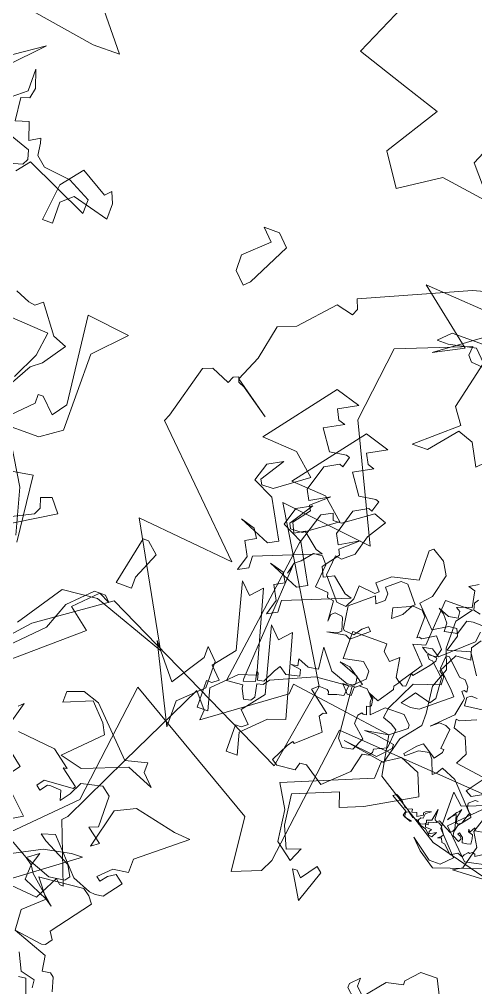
# Model space of a CAD drawing. Header units: metres. Extents: x -71 to 881, y -503 to 661.
# Drawn here: x 143.087 to 144.732, y 173.026 to 176.517 of the extents above; entities that cross this region are included whole.
import ezdxf

# ---------------------------------------------------------------- set-up
doc = ezdxf.new("R2010")
doc.units = ezdxf.units.M
doc.layers.add('ARBRE', color=100, linetype='Continuous', lineweight=13, true_color=0x00ff3f)

# ---------------------------------------------------------------- blocks, each defined once
blk = doc.blocks.new('WMF2', base_point=(0, 0.01))
at = {"color": 251, "lineweight": 0, "true_color": 0x636466}
for points in [[(147.09, -220.14), (149.19, -220.32), (149.69, -220.93), (149.6, -221.91), (157.24, -218.9), (158.3, -210.64), (152.62, -198.66), (162.76, -199.86), (152.65, -183.05), (154.26, -173.69), (175.85, -184.22), (183.13, -179.1), (188.97, -172.64)], [(103.98, -8.76), (99.27, -8.35), (97.95, -10.89), (97.46, -10.41), (97.02, -10.37), (99.54, -16.88), (99.06, -17.38), (95.41, -24.9), (90.83, -34.32), (89.42, -32.65), (89.51, -31.56), (81.64, -37.29), (81.55, -38.39), (70.38, -36.78), (69.61, -32.48), (62.22, -27.79), (49.27, -24.43)], [(100.3, -13.3), (97.37, -13.9), (96.16, -13.9), (102.61, -9.16), (103.21, -9.75), (114.9, -5.14), (116, -5.14), (100.3, -13.3), (100.3, -13.3)], [(162.25, -221.47), (162.55, -220.76), (164.41, -221.19), (167.6, -217.66), (169.53, -216.89), (170.28, -213.15), (171.44, -210.43), (167.5, -207.63), (170.63, -209.8), (171.33, -210.11), (171.53, -210.62), (172.06, -210.42), (172.36, -209.7), (174.37, -210.56), (175.39, -210.16), (176.98, -204.42), (177.29, -203.7), (165.65, -192.21), (176.34, -193.26), (169.52, -180.97), (177.55, -183.87), (181.35, -183.49), (184.59, -178.67)], [(122.91, -48.29), (114.53, -49.68), (113.77, -42.55)], [(107.21, -10.78), (98.49, -19.49), (96.74, -32.59), (81.64, -23.67), (81.04, -17.76), (78.09, -18.94), (77.45, -20.28), (75.41, -35.48), (59.11, -34.32)], [(58.51, -202.62), (66.66, -192.17), (70.16, -201.76), (80.62, -185.19), (89.7, -182.43), (90.01, -206.45), (97.85, -210.62), (106.23, -212.96), (97.57, -221.28), (108.11, -219.06), (114.95, -222), (119.42, -221.88), (119.84, -230.55), (121.43, -231.58), (122.86, -232.19), (129.04, -230.77), (131.8, -232.03), (142.53, -219.05), (147.98, -228.38), (151.61, -227.39), (162.65, -222.48), (162.25, -221.47), (162.25, -221.47)], [(95.41, -24.9), (93.1, -25.5), (93.1, -24.4), (91.88, -23.19), (94.81, -24.4), (99.43, -22.59), (101.87, -23.19), (98.33, -26.72), (98.94, -27.82), (100.65, -29.64), (103.57, -28.43), (103.57, -29.64), (101.87, -30.26), (100.05, -29.64), (95.41, -24.9), (95.41, -24.9)], [(57.77, -28.84), (58.63, -30.3), (56.93, -35.37), (57.37, -30.33), (54.22, -29.5), (53.25, -31.47), (53.04, -32.3), (51.55, -33.16), (53.17, -30.11), (53.78, -27.79), (53.47, -27.25), (51.12, -26.63), (45.81, -30.31), (45.66, -26.44), (59.37, -25.77), (58.42, -26.33), (57.77, -28.84), (57.77, -28.84)], [(56.99, -28.28), (57.65, -27.88), (57.72, -28.12), (58.03, -28.17), (58.25, -27.98), (58.41, -28.05), (58.73, -27.66), (58.86, -27.41), (59.43, -27.6), (60.1, -27.17), (61.07, -28.04), (61.37, -28.09), (61.58, -28.52), (61.97, -28.4), (61.62, -28.65), (61.49, -28.9), (62.03, -29.74), (62.37, -29.92), (63.43, -29.61), (63.34, -29.34), (63.61, -29.26), (63.52, -29), (62.86, -28.99), (63.01, -28.72), (62.94, -28.47), (62.26, -28.88), (62.57, -28.28), (62.89, -28.34), (63.48, -28.85), (64.34, -29.1), (64.6, -29.45), (65.11, -29.53), (65.65, -29.92), (65.93, -29.83), (66.02, -29.66), (65.89, -29.26), (65.11, -29.09), (65.26, -29.04), (66.15, -29.41), (66.02, -29.89), (67.84, -30.97), (67.51, -31.22), (66.81, -30.85), (66.26, -30.24), (65.89, -30.14), (65.56, -30.31), (65.43, -30.34), (65.4, -29.99), (64.88, -30.15), (64.76, -29.76), (64.15, -30.11), (64.22, -30.34), (64, -30.58), (63.48, -30.72), (64.02, -30.36), (64.06, -29.83), (64.32, -29.76), (64.47, -29.5), (64.37, -29.25), (64.12, -29.12), (63.68, -29.31), (63.59, -29.47), (63.68, -29.74), (63.15, -29.91), (62.91, -31.2), (62.89, -30.2), (62.83, -30.07), (62.59, -29.93), (62.37, -30.14), (60.91, -29.37), (60.7, -29.58), (60.56, -29.85), (60.92, -31.25), (60.95, -31.35), (61.49, -30.77), (61.62, -30.52), (60.95, -31.58), (60.73, -31.77), (60.58, -32.05), (60.79, -31.06), (60.63, -30.55), (60.45, -30.45), (60.1, -30.71), (59.75, -31.73), (59.62, -31.98), (59.42, -31.56), (60.41, -30.31), (60.57, -29.63), (60.56, -29.41), (60.48, -29.15), (59.78, -28.78), (59.61, -29.12), (59.81, -29.35), (60.09, -29.48), (59.99, -29.66), (59.52, -29.31), (59.36, -28.78), (58.88, -28.85), (58.48, -28.96), (58.53, -29.53), (58.63, -29.93), (59.11, -30.07), (59.2, -30.34), (58.98, -30.11), (58.66, -30.69), (58.5, -30.4), (57.42, -30.59)], [(85.82, -32.33), (85.2, -32.33), (84.59, -32.83), (85.82, -34.04), (83.99, -36.36), (85.82, -43.43), (84.59, -42.2), (83.5, -43.43), (81.06, -34.64), (82.88, -34.04), (85.2, -31.73), (84.59, -29.42), (85.82, -29.42), (85.82, -32.33), (85.82, -32.33)], [(90.23, -35.66), (89.63, -35.66), (89.02, -36.14), (90.23, -37.37), (88.4, -39.67), (90.23, -46.74), (89.02, -45.52), (87.92, -46.74), (85.48, -37.97), (87.31, -37.37), (89.63, -35.05), (89.02, -32.72), (90.23, -32.72), (90.23, -35.66), (90.23, -35.66)], [(70.82, -34.21), (69.59, -35.56), (69.59, -35.99), (71.7, -36.34), (72.94, -36.34), (70.38, -36.78), (68.72, -38.1), (68.72, -38.45), (69.59, -39.32), (71.7, -39.32), (72.94, -38.1), (73.38, -39.32), (73.38, -39.76), (74.16, -40.55), (75.04, -40.55), (75.48, -40.2), (75.48, -39.32), (75.92, -39.32), (76.72, -40.2), (75.92, -40.2), (74.6, -41.44), (74.6, -42.32), (75.48, -43.11), (77.6, -42.67), (77.6, -45.66), (73.81, -45.66), (73.81, -44.79), (72.94, -44), (72.05, -44.79), (71.7, -42.67), (71.26, -42.32), (69.59, -44.79), (71.26, -46.54), (69.94, -46.89), (69.59, -52), (66.59, -52), (67.83, -50.32), (67.83, -47.34), (67.04, -45.22), (67.83, -43.11), (67.48, -40.2), (67.48, -38.89), (69.16, -36.78), (69.94, -33.86), (74.6, -34.65), (70.82, -34.21), (70.82, -34.21)], [(120.42, -66.45), (119.65, -67.04), (117.45, -64.06), (115.93, -63.49), (117.61, -61.04), (118.69, -60.22), (120.94, -56.22)], [(117.85, -52.09), (115.45, -48.04), (114.13, -43.19)], [(119.88, -58.72), (118.5, -61.58), (118.12, -64.16), (123.08, -64.47)], [(122.69, -67.2), (121.11, -66.56), (120.42, -66.45), (120.42, -66.45)], [(122.64, -46.8), (119.8, -44.2), (117.78, -43.62), (113.05, -45.94), (112.69, -46.71), (113.05, -47.75), (111.9, -48.16), (110.76, -46.76), (118.41, -42.1), (119.56, -39.88), (119.15, -38.74), (116.82, -39.05), (116.04, -38.68), (117.45, -37.54), (121.56, -40.46), (122.95, -46.17), (122.64, -46.8), (122.64, -46.8)], [(99.65, -46.23), (100.87, -43.31), (100.87, -42.08), (102.57, -42.08), (101.47, -47.33), (100.87, -47.33), (99.65, -46.23), (99.65, -46.23)], [(82.59, -63.67), (82.02, -62.61), (81.29, -62.4), (83.29, -61.31), (81.8, -59.17), (80.03, -59.45), (79.63, -59.31), (79.98, -58.16), (80.39, -58.29), (81.86, -57.49), (82.69, -54.71), (82.12, -53.66), (80.09, -54.82), (81.89, -53.24), (81.61, -52.7), (82.93, -50.96), (82.44, -49.93), (81.38, -50.49), (79.67, -49.09), (78.94, -48.87), (85.72, -46.19), (85.64, -44.92), (86.71, -44.35), (86.21, -45.98), (87.01, -47.47), (85.95, -48.04), (86.55, -49.02), (88.1, -49.47), (84.71, -48.03), (83.64, -48.6), (85.9, -52.66), (88.14, -53.77), (87.55, -55.72), (85.96, -56.58), (87.61, -54.06), (87.34, -53.53), (86.07, -53.59), (82.77, -55.98), (85.1, -58.01), (88.93, -58.28), (83.26, -65.56), (80.58, -64.76), (82.59, -63.67), (82.59, -63.67)], [(87.01, -67), (86.45, -65.93), (85.72, -65.71), (87.73, -64.61), (86.24, -62.48), (84.47, -62.76), (84.07, -62.63), (84.4, -61.49), (84.81, -61.62), (86.3, -60.82), (87.13, -58.03), (86.56, -56.98), (84.52, -58.13), (86.33, -56.54), (86.04, -56.01), (87.37, -54.28), (86.87, -53.24), (85.82, -53.82), (84.11, -52.42), (83.35, -52.19), (90.12, -49.5), (90.07, -48.23), (91.12, -47.66), (90.64, -49.3), (91.42, -50.77), (90.37, -51.37), (90.96, -52.33), (92.52, -52.8), (89.13, -51.34), (88.07, -51.91), (90.31, -55.97), (92.58, -57.08), (91.99, -59.05), (90.39, -59.91), (92.05, -57.37), (91.75, -56.85), (90.49, -56.9), (87.19, -59.31), (89.51, -61.33), (93.35, -61.59), (87.7, -68.89), (85.01, -68.09), (87.01, -67), (87.01, -67)], [(113.17, -63.62), (113.17, -55.18), (115.36, -53.65), (120.07, -53.65), (116.91, -56.82), (116.91, -57.81), (116.37, -57.81), (114.82, -56.28), (113.72, -57.81), (114.82, -67.35), (110.12, -66.81), (113.17, -63.62), (113.17, -63.62)], [(74.34, -79.76), (79.68, -75.87), (76.6, -77.49), (82.66, -82.33), (73, -81.67)], [(94.84, -108.74), (97.41, -102.93), (91.6, -101), (87.74, -99.72), (91.28, -94.1), (89.03, -90.71), (84.85, -93.45), (79.38, -92.64), (82.27, -96.02), (80.34, -100.54)], [(97.72, -81.01), (100.04, -76.4), (100.64, -75.79), (101.87, -77), (101.87, -78.71), (99.41, -81.01), (100.64, -82.24), (98.93, -82.24), (97.72, -81.01), (97.72, -81.01)], [(122.21, -79.14), (120.38, -81.45), (117.46, -79.74), (116.86, -80.36), (116.37, -79.14), (116.37, -77.44), (120.38, -78.53), (121.59, -77.44), (121.59, -75.13), (122.69, -75.13), (122.21, -79.14), (122.21, -79.14)], [(128.85, -82.3), (126.54, -81.5), (126.24, -80.52), (126.57, -79.87), (128, -79.47)], [(127.04, -78.97), (125.91, -80.36), (118.92, -77.16), (118.88, -78.69), (121.4, -80.01), (124.34, -80.36), (125.43, -81.26), (125.58, -82.58), (125.74, -83.07), (126.83, -82.4), (127.49, -84.3), (128.86, -83.86), (129.13, -86.37), (128.24, -86.66), (128, -87.76), (128.66, -89.67), (128.66, -87.28), (130.11, -86.07)], [(131.77, -88.88), (128.43, -92.34), (131.45, -90.3)], [(140.71, -109.09), (134.81, -113.75), (135.25, -114.99), (134.37, -115.87), (134.37, -114.12), (133.14, -112.88), (134.02, -111.98), (133.14, -111.2), (131.46, -111.2), (135.25, -111.63), (136.12, -110.76), (132.71, -107.41), (130.14, -106.98), (130.14, -104.87), (131.46, -103.54), (130.59, -106.54), (131.03, -106.98), (132.27, -106.54), (134.81, -103.19), (131.92, -101.88), (128.03, -102.76), (120.98, -94.11), (123.89, -94.11), (132.71, -95.54)], [(187.38, -173.37), (181.55, -179.23), (180.45, -182.15), (178.13, -184.47), (176.91, -184.47), (176.31, -183.86), (177.52, -184.47), (179.84, -182.15), (177.52, -180.32), (185.07, -173.85)], [(181.55, -170.45), (181.05, -170.95), (182.15, -166.93), (179.21, -164.61), (181.05, -162.17)], [(170.39, -141.96), (171.14, -144.02), (171.94, -143.9)], [(172.74, -146.37), (171.85, -144.55), (170.26, -144.14), (170.19, -143.29)], [(168.09, -143.61), (168.48, -145.07), (168.92, -145.41), (169.79, -145.28), (170.04, -146.94), (173.91, -148.36), (170.8, -147.91), (170.41, -148.01), (169.9, -148.71), (170.41, -149.48), (167.33, -153.6), (167.88, -154.33), (168.63, -154.89), (173.09, -154.46), (173.45, -154.42), (171.93, -152.49), (171.21, -151.97), (174.13, -154.55), (174.64, -155.32), (175.4, -155.88), (172.47, -154.78), (170.8, -155.02), (170.42, -155.53), (171.04, -156.68), (174.04, -158.22), (174.74, -158.74), (173.33, -159.18), (169.98, -155.59), (167.94, -154.77), (167.31, -154.68), (166.44, -154.8), (165.01, -156.7), (165.95, -157.41), (166.73, -156.9), (167.3, -156.16), (167.79, -156.52), (166.47, -157.79), (164.8, -158.03), (164.79, -159.51), (159.94, -163.43), (161.71, -163.57), (166.28, -164.6), (168.39, -163.57), (169.49, -159.28), (168.67, -159.85), (170.32, -161.09), (169.36, -161.46), (169.4, -164.84), (170.39, -165.59), (172.66, -165.09), (173.31, -163.69), (174.06, -162.7), (174.38, -163.72), (175.5, -163.78), (175.85, -163.73), (176.42, -162.98), (176.92, -163.36), (176.35, -164.1), (173.23, -164.33), (173.04, -164.58), (174.93, -166.01), (174.5, -166.07), (176.45, -167.55), (180.59, -167.98)], [(179.13, -161.78), (177.11, -159.84), (179.39, -158.51)], [(177.45, -157.05), (175.4, -155.88), (174.19, -156.77), (174.64, -155.32), (174.73, -153.72), (171.93, -152.49), (174.04, -150.58), (173.91, -148.36)], [(138.25, -153.67), (139.17, -154.51), (139.17, -154.97), (138.25, -155.89), (138.25, -154.97), (137.42, -154.14), (135.57, -156.36), (133.8, -156.73), (133.8, -157.19), (132.52, -158.58), (130.73, -158.58), (129.81, -156.73)], [(147.09, -161.3), (148.81, -164.22), (148.31, -164.22), (147.7, -163.6), (146.47, -165.31), (145.88, -164.82), (147.09, -161.3), (147.09, -161.3)], [(135.09, -169.28), (136.91, -170.51), (138.01, -171.61), (135.68, -169.9), (134.47, -169.9), (133.38, -170.99), (135.68, -173.42), (135.68, -177.45), (134.47, -176.35), (131.54, -177.45), (135.09, -173.91), (132.16, -170.99), (126.32, -172.2), (124, -172.2), (125.23, -170.51), (126.32, -169.28), (125.71, -165.75), (128.13, -171.61), (135.09, -169.28), (135.09, -169.28)], [(138.94, -175.74), (144.01, -172.85), (146.39, -171.88), (146.93, -173.42), (151.56, -171.55), (151.13, -168.2), (150.13, -165.91), (148.68, -166.49), (149.35, -164.92), (151.24, -166.38), (151.67, -169.75), (153.13, -172.22), (143.98, -176.02), (143.88, -177.83), (142.05, -179.02), (139.92, -178.12), (138.94, -175.74), (138.94, -175.74)], [(132.94, -177.4), (133.27, -177.39), (133.89, -176.89), (133.76, -176.39), (133.25, -175.78), (136.03, -178.75), (137.63, -179.42), (138.03, -178.75), (138.43, -178.41), (139, -179.91), (139.48, -180.48), (140.6, -180.25), (141.77, -179.29), (141.95, -179.48), (140.94, -180.66), (140.37, -181.13), (138.81, -180.09), (138.2, -180.94), (138.17, -181.3), (138.5, -181.3), (138.3, -183.46), (138.84, -183.71), (139.55, -183.74), (140.34, -183.1), (138.33, -185.08), (138.01, -186.66), (137.96, -187.04), (138.47, -187.64), (138.27, -187.81), (137.93, -187.74), (138.03, -188.28), (138.55, -188.89), (139.2, -188.95), (140.91, -190.59), (141.25, -190.57), (141.38, -189.16), (139.54, -187.38), (139.07, -186.81), (142.01, -184.38), (142.93, -184.24), (144.01, -184.38), (142.96, -185.86), (141.2, -185.39), (140.77, -186.02), (140.94, -188.21), (142.43, -189.6), (142.8, -189.62), (143.13, -190.05), (142.18, -190.14), (141.95, -191.03), (142.93, -192.19), (144.24, -191.39), (144.58, -191.45), (144.78, -191.29), (144.74, -193.64), (145.22, -194.21), (146.33, -194.31), (146.97, -193.1), (147.96, -192.3), (148.2, -193.41), (146.53, -194.15), (146.12, -194.49), (147.57, -196.24), (148.3, -196.27), (149.64, -195.16), (149.18, -194.59), (149.23, -193.84), (150.01, -193.2), (150.32, -193.98), (152.67, -192.02), (152.33, -189.62), (152.2, -189.45), (151.09, -189.35), (150.48, -190.21), (149.91, -190.68), (149.57, -190.27), (151.32, -188.81), (151.86, -189.06), (153.85, -188.7), (152.77, -188.98), (152.4, -189.29), (152.8, -190.62), (152.94, -190.78), (153.69, -190.85), (154.05, -190.54), (154.11, -189.8), (154.29, -191.99), (154.99, -192.09), (155.13, -192.59), (156.55, -192.72), (156.32, -195.25), (156.96, -196.02), (157.91, -195.93), (158.87, -194.78), (159.49, -194.28), (159.79, -193.07), (159.51, -193.9), (160.36, -181.18), (160.3, -180.89), (159.09, -181.29), (159.32, -182.35), (159.11, -182.21), (158.95, -181.51), (158.27, -181.62), (157.59, -183.02), (157.18, -183.64), (156.35, -183.07), (154.92, -183.39), (155.08, -184.08), (156.2, -184.24), (155.47, -184.34), (155.62, -185.07), (154.42, -184.57), (153.35, -184.75), (153.51, -186.38), (153.6, -187.08), (151.95, -185.01), (149.99, -184.32), (149.29, -184.43), (149.15, -184.65), (149.29, -185.38), (151.47, -186.21), (150.33, -186.08), (148.46, -184.81), (149.07, -184.27), (149.41, -184.25), (148.91, -178.66), (148.24, -177.88), (147.12, -178.09), (146.52, -179.46), (147.86, -180.69), (147.82, -181.61), (147.53, -182), (147.35, -181.89), (146.99, -181.96), (147.31, -182.82), (146.97, -182.85), (146.83, -183.07), (146.96, -183.8), (147.57, -184.22), (146.37, -183.73), (145.25, -185.38), (145.32, -185.75), (144.9, -186.35), (144.5, -186.09), (144.14, -186.16), (144.04, -187.62), (143.83, -187.48), (142.52, -189.03), (142.08, -189.67), (142.11, -190.02), (143.28, -190.18), (143.89, -190.6), (142.85, -190.79), (141.99, -190.19), (138.87, -193), (138.74, -194.12)], [(138.82, -194.82), (139.8, -194.84), (140.46, -194.71), (140.93, -193.17), (142.31, -192.91), (142.34, -193.82), (143.01, -194.6), (143.63, -195.01), (142.43, -194.52), (141.41, -194.72), (141.51, -195.42), (141.95, -195.71), (141.09, -196.03), (140.4, -196.21), (140.74, -197.98), (141.5, -198.18), (140.55, -198.74)], [(140.05, -197.19), (140.36, -196.75), (140.18, -196.05), (139.41, -195.86)], [(138.34, -193.29), (139.06, -192.24), (138.68, -191.03), (140.3, -190.91), (141.35, -188.87), (140.74, -188.44), (140.72, -187.54), (143.51, -186.63), (145.06, -183.4), (145.23, -182.31), (144.26, -181.94), (143.6, -181.51), (143.77, -179.46), (145.1, -178.82), (145.07, -178.48), (145.34, -178.09), (146.02, -177.93), (146.55, -175.84), (149.03, -173.49), (151.13, -174.93), (151.83, -174.83), (152.07, -174.01), (154.04, -173.82), (154.65, -174.25), (153.72, -176.12), (153.29, -176.72), (153.08, -176.57), (150.75, -178.69), (151.6, -180.16), (151.31, -180.6), (150.94, -180.67), (153.31, -182.54), (152.7, -183.08), (151.76, -183.04), (151.56, -182.89), (151.5, -182.59), (150.64, -182.91), (149.91, -183.05), (149.78, -184.18), (153.37, -183.87), (157.76, -181.91), (158.22, -181.26), (158.87, -181.13), (158.61, -179.74), (158.9, -179.3), (159.63, -179.15), (160.17, -180.16), (160.23, -180.53), (161.97, -180.37), (159.66, -196.47), (158.58, -199.98), (157.43, -200.58), (157.16, -199.85), (156.26, -199.9), (153.31, -201.99), (151.94, -201.5), (153.21, -199.48), (153.79, -197.33), (154.96, -196.37), (155.66, -196.47), (155.88, -194.31), (153.91, -191.96), (152.87, -191.86), (152.36, -192.9), (152.27, -194.36), (150.48, -194.18), (150.11, -194.49), (150.75, -195.26), (149.38, -196.4), (146.61, -197.04), (146.66, -200.28), (146.27, -200.62), (144.88, -199.79), (144.11, -198.43), (144.72, -195.93), (145.72, -194.82), (143.6, -192.6), (142.05, -193.54), (141.19, -193.65), (140.84, -192.91), (141.38, -191.16), (138.98, -191.83), (137.57, -189.7)], [(136.69, -187.48), (137.39, -187.51), (137.76, -187.2), (137.7, -186.3), (135.35, -186.6)], [(135.98, -185.39), (137.66, -184.67), (138.03, -184.72), (137.93, -183.77), (136.52, -183.3), (135.82, -181.61), (136.44, -180.4), (133.42, -179.96)], [(133.25, -179.75), (134.5, -178.03), (133.81, -177.64), (130.21, -179.65)], [(167.3, -178.31), (164.99, -181.83), (164.99, -183.07), (163.76, -181.83), (163.76, -178.92), (166.2, -176.6), (166.2, -173.68), (170.22, -181.83), (167.3, -178.31), (167.3, -178.31)], [(147.98, -213.1), (150.4, -210.17), (152.11, -210.17), (147.98, -213.72), (149.19, -215.41), (147.98, -220.65), (149.19, -221.87), (152.11, -221.27), (153.32, -221.27), (152.11, -222.48), (145.66, -222.48), (143.95, -223.57), (142.74, -223.57), (143.95, -222.48), (142.74, -221.27), (145.66, -216.64), (145.66, -214.32), (143.95, -212.49), (142.74, -212.49), (145.04, -210.17), (146.26, -212.49), (147.98, -213.1), (147.98, -213.1)]]:
    blk.add_lwpolyline(points, dxfattribs=at)

msp = doc.modelspace()

# ---------------------------------------------------------------- block references
at = {"layer": 'ARBRE', "color": 251, "lineweight": 5, "true_color": 0x636466, "xscale": 0.03451886634015593, "yscale": 0.03451886634015593, "zscale": 0.03451886634015593, "rotation": 160.1685466476646}
for p in [(146.2744, 171.9184), (146.9813, 166.3795)]:
    msp.add_blockref('WMF2', p, dxfattribs=at)

doc.saveas('drawing.dxf')
